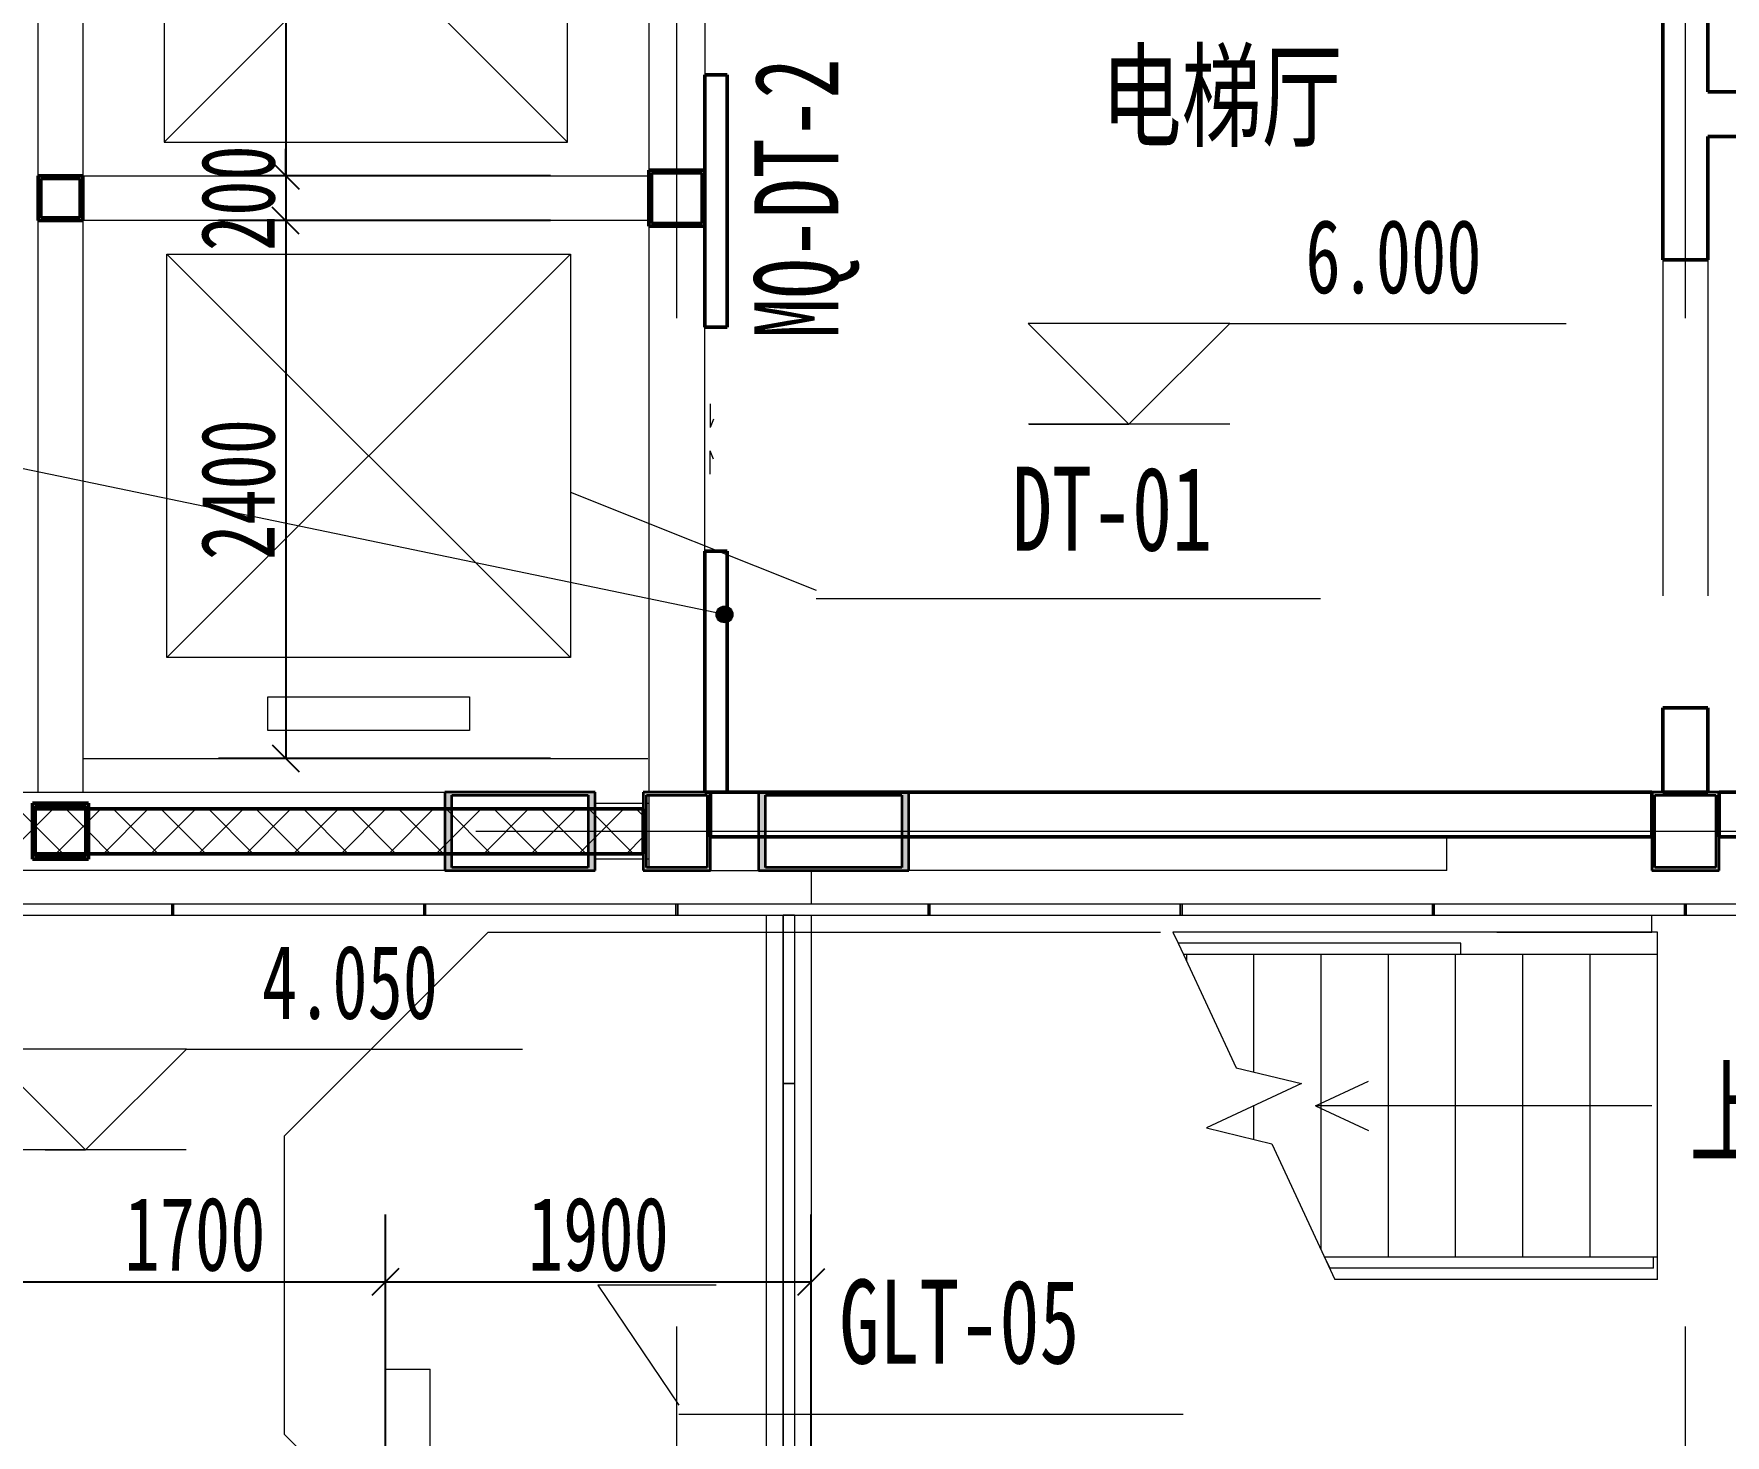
# Model space of a CAD drawing. Header units: millimetres. Extents: x 124696 to 347024, y 412631 to 564609.
# Drawn here: x 155803 to 163349, y 498657 to 504910 of the extents above; entities that cross this region are included whole.
import ezdxf

# ---------------------------------------------------------------- set-up
doc = ezdxf.new("R2010")
doc.units = ezdxf.units.MM
doc.header["$LTSCALE"] = 1500
doc.header["$MEASUREMENT"] = 0
for name, pattern in [('二层平面图$0$IMPORT-216002', [3, 2, -1]), ('二层平面图$0$划线1mm', [2, 1, -1]), ('二层平面图$0$轴网线_12_3_3_3 mm', [21, 12, -3, 3, -3])]:
    doc.linetypes.add(name, pattern=pattern)
doc.layers.add('0-建筑底图', color=7, linetype='Continuous')
for name, color, linetype, lineweight in [('二层平面图$0$0-1', 7, 'Continuous', 5), ('二层平面图$0$A-ANNO-IDEN-LEVL', 3, 'Continuous', 15), ('二层平面图$0$A-DOOR', 51, 'Continuous', 9), ('二层平面图$0$A-DOOR-2', 51, '二层平面图$0$划线1mm', 9), ('二层平面图$0$A-FLOR-EVTR', 51, 'Continuous', 9), ('二层平面图$0$A-FLOR-EVTR-IDEN', 2, 'Continuous', 15), ('二层平面图$0$A-FLOR-HRAL', 71, 'Continuous', 9), ('二层平面图$0$A-FLOR-STRS', 51, 'Continuous', 9), ('二层平面图$0$A-FLOR-STRS-IDEN-1', 2, 'Continuous', 15), ('二层平面图$0$A-FLOR-STRS-TXT', 51, 'Continuous', 9), ('二层平面图$0$A-LINE', 7, 'Continuous', 9), ('二层平面图$0$A-LINE-1', 7, '二层平面图$0$IMPORT-216002', 9), ('二层平面图$0$A-WALL-1', 10, 'Continuous', 50), ('二层平面图$0$A-WALL-CURT-PANEL-2', 7, 'Continuous', 9), ('二层平面图$0$A-WALL-CURT-PANEL-3', 140, 'Continuous', 9), ('二层平面图$0$A-WALL-CURT-STILE-2', 7, 'Continuous', 9), ('二层平面图$0$A-WALL-CURT-STILE-3', 7, 'Continuous', 9), ('二层平面图$0$ANNO-DIMS', 3, 'Continuous', 15), ('二层平面图$0$ANNO-DOTE-1', 10, '二层平面图$0$轴网线_12_3_3_3 mm', 15), ('二层平面图$0$ANNO-TEXT', 7, 'Continuous', 15), ('二层平面图$0$S-BEAM', 4, 'Continuous', 9), ('二层平面图$0$S-BEAM-1', 7, 'Continuous', 9), ('二层平面图$0$S-BEAM-2', 130, 'Continuous', 35), ('二层平面图$0$S-COLU', 7, 'Continuous', 9), ('二层平面图$0$S-COLU-1', 250, 'Continuous', 5), ('二层平面图$0$S-COLU-2', 130, 'Continuous', 35), ('二层平面图$0$S-COLU-3', 7, 'Continuous', 50), ('二层平面图$0$WALL-HATCH', 252, 'Continuous', 9), ('二层平面图$0$WALL-IDEN', 233, 'Continuous', 15)]:
    doc.layers.add(name, color=color, linetype=linetype, lineweight=lineweight)
doc.styles.add('二层平面图$0$黑体', font='simhei.ttf', dxfattribs={"width": 0.7, "height": 375})
doc.styles.add('二层平面图$0$黑体_5', font='simhei.ttf', dxfattribs={"width": 0.7, "height": 330})
doc.styles.add('二层平面图$0$黑体_B', font='', dxfattribs={"width": 0.7, "height": 375})
doc.styles.get('二层平面图$0$黑体_B').set_extended_font_data('SimHei', bold=True)
doc.dimstyles.new('二层平面图$0$直线_2_2mm_黑体_引线_文字在上_3', dxfattribs={"dimscale": 304.8, "dimtxt": 412.811453, "dimasz": 0.393701, "dimexe": 0.984252, "dimexo": 0.0625, "dimgap": 0.147638, "dimtad": 1, "dimdec": 0, "dimzin": 0, "dimdsep": 46, "dimtxsty": '二层平面图$0$黑体_5', "dimblk1": '二层平面图$0$_Oblique', "dimblk2": '二层平面图$0$_Oblique', "dimsah": 1, "dimcen": 0.09, "dimazin": 0, "dimtfac": 1, "dimtdec": 4, "dimtix": 1, "dimtmove": 0, "dimatfit": 3, "dimfxl": 3.937008, "dimfxlon": 1, "dimtvp": 1, "dimtolj": 1, "dimtzin": 0, "dimarcsym": 2})

# ---------------------------------------------------------------- blocks, each defined once
blk = doc.blocks.new('二层平面图$0$S-梁-钢-箱形1 - _-300x350x14x14-V80-104-2F')
at = {"layer": '二层平面图$0$S-BEAM-1'}
h = blk.add_hatch(color=256, dxfattribs=at)
h.paths.add_polyline_path([(14104.4, 44825), (14535.4, 44825), (14535.4, 45175), (13864.6, 45175), (13864.6, 44825)])
h.paths.add_polyline_path([(14504.1, 44839), (13895.9, 44839), (13895.9, 45161), (14504.1, 45161)])
blk.add_line((16935.4, 44825), (14535.4, 44825), dxfattribs=at)
at = {"layer": '二层平面图$0$S-BEAM-2'}
for p, q in [((14535.4, 45175), (13864.6, 45175)), ((13864.6, 45175), (13864.6, 44825)), ((13895.9, 44839), (13895.9, 45161)), ((13895.9, 45161), (14504.1, 45161)), ((14504.1, 45161), (14504.1, 44839)), ((14535.4, 44825), (14535.4, 45175)), ((14504.1, 44839), (13895.9, 44839)), ((13864.6, 44825), (14535.4, 44825))]:
    blk.add_line(p, q, dxfattribs=at)
blk = doc.blocks.new('二层平面图$0$S-梁-钢-箱形1 - _-300x350x14x14-V81-104-2F')
at = {"layer": '二层平面图$0$S-BEAM-1'}
h = blk.add_hatch(color=256, dxfattribs=at)
h.paths.add_polyline_path([(13135.4, 44825), (13135.4, 45175), (12464.6, 45175), (12464.6, 44825), (12723.8, 44825)])
h.paths.add_polyline_path([(12495.9, 44839), (12495.9, 45161), (13104.1, 45161), (13104.1, 44839), (12723.8, 44839)])
for p, q in [((8964.6, 45175), (8967.3, 45175)), ((9017.5, 45175), (12464.6, 45175)), ((12464.6, 44825), (8932.9, 44825))]:
    blk.add_line(p, q, dxfattribs=at)
at = {"layer": '二层平面图$0$S-BEAM-2'}
for p, q in [((13135.4, 45175), (12464.6, 45175)), ((12464.6, 45175), (12464.6, 44825)), ((12495.9, 44839), (12495.9, 45161)), ((12495.9, 45161), (13104.1, 45161)), ((13104.1, 45161), (13104.1, 44839)), ((13135.4, 44825), (13135.4, 45175)), ((13104.1, 44839), (12495.9, 44839)), ((12464.6, 44825), (13135.4, 44825))]:
    blk.add_line(p, q, dxfattribs=at)
blk = doc.blocks.new('二层平面图$0$S-梁-钢-箱形1 - _-250x250x12x12-V87-104-2F')
at = {"layer": '二层平面图$0$S-BEAM-1'}
for p, q in [((1885.4, 125), (2100, 125)), ((2114, 125), (2125, 125)), ((2100, -125), (1885.4, -125)), ((2125, -125), (2114, -125))]:
    blk.add_line(p, q, dxfattribs=at)
blk = doc.blocks.new('二层平面图$0$S-梁-钢-箱形1 - _-600x200x12x18-2240476-104-2F')
at = {"layer": '二层平面图$0$S-BEAM-1'}
for p, q in [((-3425, 100), (-1225, 100)), ((-1025, 100), (1575, 100)), ((1775, 100), (4325, 100)), ((1575, -100), (-1025, -100)), ((4325, -100), (1775, -100))]:
    blk.add_line(p, q, dxfattribs=at)
blk = doc.blocks.new('二层平面图$0$SHS-Structure-Center_rvt-1-104-2F')
at = {"layer": '二层平面图$0$S-COLU-1'}
h = blk.add_hatch(color=256, dxfattribs=at)
h.paths.add_polyline_path([(13650, 44825), (13650, 45175), (13350, 45175), (13350, 44825), (13414.1, 44825)])
h.paths.add_polyline_path([(13414.1, 44839), (13364, 44839), (13364, 45161), (13636, 45161), (13636, 44839)])
h = blk.add_hatch(color=256, dxfattribs=at)
h.paths.add_polyline_path([(18150, 44825), (18150, 45175), (17850, 45175), (17850, 44825)])
h.paths.add_polyline_path([(18136, 44839), (17864, 44839), (17864, 45161), (18136, 45161), (18136, 44852.4)])
at = {"layer": '二层平面图$0$S-COLU-2'}
for p, q in [((13650, 45175), (13350, 45175)), ((13350, 45175), (13350, 44825)), ((13364, 45161), (13636, 45161)), ((13364, 44839), (13364, 45161)), ((13636, 45161), (13636, 44839)), ((13650, 44825), (13650, 45175)), ((18150, 45175), (17850, 45175)), ((17850, 45175), (17850, 44825)), ((17864, 45161), (18136, 45161)), ((17864, 44839), (17864, 45161)), ((18136, 45161), (18136, 44839)), ((18150, 44825), (18150, 45175)), ((13636, 44839), (13364, 44839)), ((18136, 44839), (17864, 44839)), ((13350, 44825), (13650, 44825)), ((17850, 44825), (18150, 44825))]:
    blk.add_line(p, q, dxfattribs=at)
at = {"layer": '二层平面图$0$S-BEAM', "rotation": 270}
blk.add_blockref('二层平面图$0$S-梁-钢-箱形1 - _-600x200x12x18-2240476-104-2F', (10750, 49500), dxfattribs=at)
at = {"layer": '二层平面图$0$S-BEAM'}
for name, p in [('二层平面图$0$S-梁-钢-箱形1 - _-300x350x14x14-V81-104-2F', (0, 0)), ('二层平面图$0$S-梁-钢-箱形1 - _-300x350x14x14-V80-104-2F', (0, 0)), ('二层平面图$0$S-梁-钢-箱形1 - _-250x250x12x12-V87-104-2F', (11250, 45000))]:
    blk.add_blockref(name, p, dxfattribs=at)
blk = doc.blocks.new('二层平面图$0$矩形竖梃 - 8 x 50 mm 蜂窝铝板幕墙开缝-11875634-104-2F')
at = {"layer": '二层平面图$0$A-WALL-CURT-STILE-3'}
for p, q in [((-4, 0), (4, 0)), ((-4, -50), (-4, 0)), ((4, 0), (4, -50)), ((4, -50), (-4, -50))]:
    blk.add_line(p, q, dxfattribs=at)
blk = doc.blocks.new('二层平面图$0$矩形竖梃 - 8 x 50 mm 蜂窝铝板幕墙开缝-2957754-104-2F')
at = {"layer": '二层平面图$0$A-WALL-CURT-STILE-3'}
for p, q in [((-4, 0), (4, 0)), ((-4, -50), (-4, 0)), ((4, 0), (4, -50)), ((4, -50), (-4, -50))]:
    blk.add_line(p, q, dxfattribs=at)
blk = doc.blocks.new('二层平面图$0$系统嵌板 - 白色蜂窝铝板-4596899-104-2F')
at = {"layer": '二层平面图$0$A-WALL-CURT-PANEL-3'}
for p, q in [((558.5, 50), (-558.5, 50)), ((-558.5, 50), (-558.5, 0)), ((-558.5, 0), (558.5, 0)), ((558.5, 0), (558.5, 50))]:
    blk.add_line(p, q, dxfattribs=at)
blk = doc.blocks.new('二层平面图$0$系统嵌板 - 白色蜂窝铝板-11875635-104-2F')
at = {"layer": '二层平面图$0$A-WALL-CURT-PANEL-3'}
for p, q in [((558.5, 50), (-558.5, 50)), ((-558.5, 50), (-558.5, 0)), ((-558.5, 0), (558.5, 0)), ((558.5, 0), (558.5, 50))]:
    blk.add_line(p, q, dxfattribs=at)
blk = doc.blocks.new('二层平面图$0$系统嵌板 - 白色蜂窝铝板-11875636-104-2F')
at = {"layer": '二层平面图$0$A-WALL-CURT-PANEL-3'}
for p, q in [((558.5, 50), (-558.5, 50)), ((-558.5, 50), (-558.5, 0)), ((-558.5, 0), (558.5, 0)), ((558.5, 0), (558.5, 50))]:
    blk.add_line(p, q, dxfattribs=at)
blk = doc.blocks.new('二层平面图$0$A-电梯门_双开_玻璃门_ - DTM1022-4102970-104-2F')
at = {"layer": '二层平面图$0$A-DOOR'}
for p, q in [((-500, -50), (500, -50)), ((-157.1, -26.2), (-52.3, -26.2)), ((-89.3, -10.9), (-52.3, -26.2)), ((89.3, -10.9), (52.3, -26.2)), ((157.1, -26.2), (52.3, -26.2))]:
    blk.add_line(p, q, dxfattribs=at)
blk = doc.blocks.new('二层平面图$0$A-电梯门_双开_玻璃门_ - DTM1022-4102972-104-2F')
at = {"layer": '二层平面图$0$A-DOOR'}
for p, q in [((-500, 50), (500, 50)), ((-157.1, 26.2), (-52.3, 26.2)), ((-89.3, 10.9), (-52.3, 26.2)), ((89.3, 10.9), (52.3, 26.2)), ((157.1, 26.2), (52.3, 26.2))]:
    blk.add_line(p, q, dxfattribs=at)
blk = doc.blocks.new('二层平面图$0$顶部扶栏类型 - 顶部扶栏_内部_-3130675-104-2F')
at = {"layer": '二层平面图$0$A-FLOR-HRAL'}
for p, q in [((15736.9, 44500), (15760.2, 44450)), ((16998.4, 44500), (15736.9, 44500)), ((16998.4, 44450), (15760.2, 44450)), ((16998.4, 44450), (16998.4, 44500))]:
    blk.add_line(p, q, dxfattribs=at)
blk = doc.blocks.new('二层平面图$0$顶部扶栏类型 - 顶部扶栏_内部_-4657896-104-2F')
at = {"layer": '二层平面图$0$A-FLOR-HRAL'}
for p, q in [((13975, 43875), (14025, 43875)), ((13975, 38700), (13975, 43875)), ((14025, 43875), (14025, 38700)), ((14025, 38700), (13975, 38700))]:
    blk.add_line(p, q, dxfattribs=at)
blk = doc.blocks.new('二层平面图$0$顶部扶栏类型 - 顶部扶栏_内部_-V143-104-2F')
at = {"layer": '二层平面图$0$A-FLOR-HRAL'}
for p, q in [((14025, 43875), (13975, 43875)), ((13975, 43875), (13975, 38700)), ((14025, 43875), (14025, 38700)), ((14025, 38700), (13975, 38700))]:
    blk.add_line(p, q, dxfattribs=at)
blk = doc.blocks.new('二层平面图$0$矩形竖梃 - 室内铝板封边盖板_200-4335409-104-2F')
at = {"layer": '二层平面图$0$A-WALL-CURT-STILE-2'}
for p, q in [((6400, 39375), (6400, 40500)), ((6600, 40500), (6600, 39375))]:
    blk.add_line(p, q, dxfattribs=at)
blk = doc.blocks.new('二层平面图$0$矩形竖梃 - 室内铝板封边盖板_200-11875531-104-2F')
at = {"layer": '二层平面图$0$A-WALL-CURT-STILE-2'}
for p, q in [((13900, 43875), (13900, 44625)), ((14100, 44625), (14100, 43875))]:
    blk.add_line(p, q, dxfattribs=at)
blk = doc.blocks.new('二层平面图$0$顶部扶栏类型 - 顶部扶栏_内部_-6912151-104-2F')
at = {"layer": '二层平面图$0$A-FLOR-HRAL'}
for p, q in [((16389.8, 43100), (16413.1, 43050)), ((17858.4, 43100), (16389.8, 43100)), ((17858.4, 43050), (17858.4, 43100)), ((17858.4, 43050), (16413.1, 43050))]:
    blk.add_line(p, q, dxfattribs=at)
blk = doc.blocks.new('二层平面图$0$S-梁-钢-箱形 - _-200x200x12x12 2-11891959-104-2F')
at = {"layer": '二层平面图$0$A-LINE'}
for p, q in [((-1250, 100), (1275, 100)), ((1275, -100), (-1250, -100))]:
    blk.add_line(p, q, dxfattribs=at)
blk = doc.blocks.new('二层平面图$0$A-电梯-侧配重 - 观光电梯 2-12985823-104-2F')
at = {"layer": '二层平面图$0$A-FLOR-EVTR'}
for p, q in [((-1075, -600), (725, 1200)), ((-1075, 1200), (725, -600)), ((-1075, -600), (-1075, 1200)), ((-1075, 1200), (725, 1200)), ((725, 1200), (725, -600)), ((900, -150), (900, 750)), ((900, 750), (1050, 750)), ((1050, 750), (1050, -150)), ((1050, -150), (900, -150)), ((725, -600), (-1075, -600))]:
    blk.add_line(p, q, dxfattribs=at)
blk = doc.blocks.new('二层平面图$0$A-电梯-侧配重 - 观光电梯-12357565-104-2F')
at = {"layer": '二层平面图$0$A-FLOR-EVTR'}
for p, q in [((-1150, 600), (650, -1200)), ((-1150, -1200), (650, 600)), ((650, 600), (-1150, 600)), ((-1150, 600), (-1150, -1200)), ((650, -1200), (650, 600)), ((1050, 150), (900, 150)), ((900, 150), (900, -750)), ((1050, -750), (1050, 150)), ((900, -750), (1050, -750)), ((-1150, -1200), (650, -1200))]:
    blk.add_line(p, q, dxfattribs=at)
blk = doc.blocks.new('二层平面图$0$S-柱-钢-矩形管 - _-200x200x12x12-8920444-104-2F')
at = {"layer": '二层平面图$0$S-COLU-3'}
for p, q in [((100, 100), (-100, 100)), ((-100, 100), (-100, -100)), ((-88, -88), (-88, 88)), ((-88, 88), (88, 88)), ((88, 88), (88, -88)), ((100, -100), (100, 100)), ((-100, -100), (100, -100)), ((88, -88), (-88, -88))]:
    blk.add_line(p, q, dxfattribs=at)
blk = doc.blocks.new('二层平面图$0$S-柱-钢-矩形管 - _-250x250x12x12-11891901-104-2F')
at = {"layer": '二层平面图$0$S-COLU-3'}
for p, q in [((125, 125), (-125, 125)), ((-125, 125), (-125, -125)), ((-113, -113), (-113, 113)), ((-113, 113), (113, 113)), ((113, 113), (113, -113)), ((125, -125), (125, 125)), ((-125, -125), (125, -125)), ((113, -113), (-113, -113))]:
    blk.add_line(p, q, dxfattribs=at)
blk = doc.blocks.new('二层平面图$0$A-门洞_虚线_划线_ - DK2023-12692643-104-2F')
at = {"layer": '二层平面图$0$A-DOOR-2'}
for p, q in [((-1000, 100), (1000, 100)), ((-1000, -100), (1000, -100))]:
    blk.add_line(p, q, dxfattribs=at)
blk = doc.blocks.new('二层平面图$0$顶部扶栏类型 - 顶部扶栏_内部_-12153287-104-2F')
at = {"layer": '二层平面图$0$A-FLOR-HRAL'}
for p, q in [((13975, 44625), (14025, 44625)), ((13975, 43875), (13975, 44625)), ((14025, 44625), (14025, 43875)), ((14025, 43875), (13975, 43875))]:
    blk.add_line(p, q, dxfattribs=at)
blk = doc.blocks.new('二层平面图$0$顶部扶栏类型 - 顶部扶栏_内部_-V672-104-2F')
at = {"layer": '二层平面图$0$A-FLOR-HRAL'}
for p, q in [((14025, 44625), (13975, 44625)), ((13975, 44625), (13975, 43875)), ((14025, 44625), (14025, 43875)), ((14025, 43875), (13975, 43875))]:
    blk.add_line(p, q, dxfattribs=at)
blk = doc.blocks.new('二层平面图$0$矩形竖梃 - 室内铝板封边盖板_楼梯-12169098-104-2F')
at = {"layer": '二层平面图$0$A-WALL-CURT-STILE-2'}
for p, q in [((12200, 42600), (12400, 42600)), ((12200, 42600), (12200, 42200)), ((12400, 42200), (12400, 42600))]:
    blk.add_line(p, q, dxfattribs=at)
blk = doc.blocks.new('二层平面图$0$标记_楼梯_楼梯编号 - 标记_楼梯_楼梯编号-5308739-104-2F')
at = {"layer": '二层平面图$0$A-FLOR-STRS-IDEN-1'}
blk.add_line((-7.493, 0), (7.507, 0), dxfattribs=at)
blk = doc.blocks.new('二层平面图$0$_Oblique')
at = {"color": 0, "linetype": 'ByBlock', "lineweight": -2}
blk.add_line((-0.5, -0.5), (0.5, 0.5), dxfattribs=at)
blk = doc.blocks.new('*D2645')
at = {"layer": '二层平面图$0$ANNO-DIMS', "color": 0, "lineweight": -2, "transparency": 16777216}
for p, q in [((10500, 41808.6), (10500, 43289.5)), ((12200, 41808.6), (12200, 43289.5)), ((10500, 42989.5), (12200, 42989.5))]:
    blk.add_line(p, q, dxfattribs=at)
at = {"layer": '二层平面图$0$ANNO-DIMS', "color": 0, "lineweight": -2, "transparency": 16777216, "xscale": 120, "yscale": 120, "zscale": 120, "rotation": 180}
blk.add_blockref('二层平面图$0$_Oblique', (10500, 42989.5), dxfattribs=at)
at = {"layer": '二层平面图$0$ANNO-DIMS', "color": 0, "lineweight": -2, "transparency": 16777216, "xscale": 120, "yscale": 120, "zscale": 120}
blk.add_blockref('二层平面图$0$_Oblique', (12200, 42989.5), dxfattribs=at)
at = {"layer": '二层平面图$0$ANNO-DIMS', "color": 0, "transparency": 16777216, "insert": (11350, 43201.4), "char_height": 330, "width": 806.422, "attachment_point": 5, "style": '二层平面图$0$黑体_5'}
blk.add_mtext('\\A1;1700', dxfattribs=at)
blk = doc.blocks.new('*D2646')
at = {"layer": '二层平面图$0$ANNO-DIMS', "color": 0, "lineweight": -2, "transparency": 16777216}
for p, q in [((12200, 41808.6), (12200, 43289.5)), ((14100, 41808.6), (14100, 43289.5)), ((12200, 42989.5), (14100, 42989.5))]:
    blk.add_line(p, q, dxfattribs=at)
at = {"layer": '二层平面图$0$ANNO-DIMS', "color": 0, "lineweight": -2, "transparency": 16777216, "xscale": 120, "yscale": 120, "zscale": 120, "rotation": 180}
blk.add_blockref('二层平面图$0$_Oblique', (12200, 42989.5), dxfattribs=at)
at = {"layer": '二层平面图$0$ANNO-DIMS', "color": 0, "lineweight": -2, "transparency": 16777216, "xscale": 120, "yscale": 120, "zscale": 120}
blk.add_blockref('二层平面图$0$_Oblique', (14100, 42989.5), dxfattribs=at)
at = {"layer": '二层平面图$0$ANNO-DIMS', "color": 0, "transparency": 16777216, "insert": (13150, 43201.4), "char_height": 330, "width": 806.422, "attachment_point": 5, "style": '二层平面图$0$黑体_5'}
blk.add_mtext('\\A1;1900', dxfattribs=at)
blk = doc.blocks.new('*D2591')
at = {"layer": '二层平面图$0$ANNO-DIMS', "color": 0, "lineweight": -2, "transparency": 16777216}
for p, q in [((12935.8, 50525), (11454.9, 50525)), ((11754.9, 50525), (11754.9, 47925)), ((12935.8, 47925), (11454.9, 47925))]:
    blk.add_line(p, q, dxfattribs=at)
at = {"layer": '二层平面图$0$ANNO-DIMS', "color": 0, "lineweight": -2, "transparency": 16777216, "xscale": 120, "yscale": 120, "zscale": 120}
for p, rotation in [((11754.9, 50525), 90), ((11754.9, 47925), 270)]:
    blk.add_blockref('二层平面图$0$_Oblique', p, dxfattribs=dict(at, rotation=rotation))
at = {"layer": '二层平面图$0$ANNO-DIMS', "color": 0, "transparency": 16777216, "insert": (11543, 49225), "char_height": 330, "width": 806.422, "attachment_point": 5, "rotation": 90, "style": '二层平面图$0$黑体_5'}
blk.add_mtext('\\A1;2600', dxfattribs=at)
blk = doc.blocks.new('*D2592')
at = {"layer": '二层平面图$0$ANNO-DIMS', "color": 0, "lineweight": -2, "transparency": 16777216}
for p, q in [((11754.9, 47925), (11754.9, 48045)), ((12935.8, 47925), (11454.9, 47925)), ((11754.9, 47925), (11754.9, 47725)), ((12935.8, 47725), (11454.9, 47725)), ((11754.9, 47725), (11754.9, 47605))]:
    blk.add_line(p, q, dxfattribs=at)
at = {"layer": '二层平面图$0$ANNO-DIMS', "color": 0, "lineweight": -2, "transparency": 16777216, "xscale": 120, "yscale": 120, "zscale": 120}
for p, rotation in [((11754.9, 47925), 270), ((11754.9, 47725), 90)]:
    blk.add_blockref('二层平面图$0$_Oblique', p, dxfattribs=dict(at, rotation=rotation))
at = {"layer": '二层平面图$0$ANNO-DIMS', "color": 0, "transparency": 16777216, "insert": (11543, 47825), "char_height": 330, "width": 604.817, "attachment_point": 5, "rotation": 90, "style": '二层平面图$0$黑体_5'}
blk.add_mtext('\\A1;200', dxfattribs=at)
blk = doc.blocks.new('*D2661')
at = {"layer": '二层平面图$0$ANNO-DIMS', "color": 0, "lineweight": -2, "transparency": 16777216}
for p, q in [((12935.8, 47725), (11454.9, 47725)), ((11754.9, 47725), (11754.9, 45325)), ((12935.8, 45325), (11454.9, 45325))]:
    blk.add_line(p, q, dxfattribs=at)
at = {"layer": '二层平面图$0$ANNO-DIMS', "color": 0, "lineweight": -2, "transparency": 16777216, "xscale": 120, "yscale": 120, "zscale": 120}
for p, rotation in [((11754.9, 47725), 90), ((11754.9, 45325), 270)]:
    blk.add_blockref('二层平面图$0$_Oblique', p, dxfattribs=dict(at, rotation=rotation))
at = {"layer": '二层平面图$0$ANNO-DIMS', "color": 0, "transparency": 16777216, "insert": (11543, 46525), "char_height": 330, "width": 806.422, "attachment_point": 5, "rotation": 90, "style": '二层平面图$0$黑体_5'}
blk.add_mtext('\\A1;2400', dxfattribs=at)
blk = doc.blocks.new('二层平面图$0$标记_专用设备_电梯编号 - 封闭式-5781279-104-2F')
at = {"layer": '二层平面图$0$A-FLOR-EVTR-IDEN'}
blk.add_line((-8.468, -3.014), (6.532, -3.014), dxfattribs=at)
blk = doc.blocks.new('二层平面图$0$高程点 - 高程点符号-322107-104-2F')
at = {"layer": '二层平面图$0$A-ANNO-IDEN-LEVL'}
for p, q in [((-3, 3), (-13, 3)), ((-3, 3), (3, 3)), ((0, 0), (-3, 3)), ((0, 0), (3, 3)), ((-2.999, 0), (2.991, 0))]:
    blk.add_line(p, q, dxfattribs=at)
blk = doc.blocks.new('二层平面图')
at = {"layer": '二层平面图$0$ANNO-TEXT'}
h = blk.add_hatch(color=8, dxfattribs=at)
edge = h.paths.add_edge_path()
edge.add_arc((13712.5, 45967.5), 37.5, 0, 360)
at = {"layer": '二层平面图$0$WALL-HATCH'}
h = blk.add_hatch(dxfattribs=at)
h.set_pattern_fill('FP_1', color=8, style=0, pattern_type=2)
h.set_pattern_definition([(45, (0, 0), (-106.066, 106.066), []), (135, (0, 0), (-106.066, -106.066), [])])
h.paths.add_polyline_path([(12723.8, 44900), (13350, 44900), (13350, 45100), (10875, 45100), (10875, 44900), (11343.2, 44900)])
h.paths.add_polyline_path([(9125, 44900), (10625, 44900), (10625, 45100), (9125, 45100)])
h.paths.add_polyline_path([(10637, 44900), (10863, 44900), (10863, 45100), (10637, 45100)])
at = {"layer": '二层平面图$0$A-ANNO-IDEN-LEVL', "color": 8}
for p, q in [((15072.5, 46816.4), (15239.4, 46816.4)), ((15239.4, 46816.4), (15517.4, 46816.4)), ((10681.8, 43578.3), (10819.2, 43578.3)), ((10819.2, 43578.3), (10861.5, 43578.3))]:
    blk.add_line(p, q, dxfattribs=at)
at = {"layer": '二层平面图$0$A-FLOR-EVTR-IDEN', "color": 8}
blk.add_line((13025, 46512.5), (14122.2, 46075.2), dxfattribs=at)
at = {"layer": '二层平面图$0$A-FLOR-STRS', "color": 8}
for p, q in [((17875, 44550), (15713.6, 44550)), ((17875, 44450), (17875, 44550)), ((15775, 44418.4), (15775, 44450)), ((16075, 43925.7), (16075, 44450)), ((16375, 43131.6), (16375, 44450)), ((16675, 43100), (16675, 44450)), ((16975, 43100), (16975, 44450)), ((17275, 44450), (16998.4, 44450)), ((17575, 44450), (17275, 44450)), ((17275, 43100), (17275, 44450)), ((17875, 44450), (17575, 44450)), ((17575, 43100), (17575, 44450)), ((17875, 43100), (17875, 44450)), ((16075, 43624.3), (16075, 43775)), ((17875, 43100), (17858.4, 43100)), ((17875, 43000), (17875, 43100)), ((17875, 43000), (16436.4, 43000))]:
    blk.add_line(p, q, dxfattribs=at)
at = {"layer": '二层平面图$0$A-FLOR-STRS-IDEN-1', "color": 8}
for p, q in [((13147.7, 42974.9), (13509.1, 42439.7)), ((13675, 42974.9), (13147.7, 42974.9))]:
    blk.add_line(p, q, dxfattribs=at)
at = {"layer": '二层平面图$0$A-FLOR-STRS-TXT', "color": 8}
for p, q in [((15713.6, 44550), (15736.9, 44500)), ((15760.2, 44450), (15995.8, 43944.9)), ((15995.8, 43944.9), (16287.4, 43874.1)), ((16287.4, 43874.1), (15862.6, 43675.9)), ((15862.6, 43675.9), (16154.2, 43605.1)), ((16154.2, 43605.1), (16436.4, 43000))]:
    blk.add_line(p, q, dxfattribs=at)
at = {"layer": '二层平面图$0$A-LINE', "color": 8}
for p, q in [((13375, 50550), (13375, 47950)), ((13375, 47700), (13375, 45175)), ((13375, 45161), (13375, 44839)), ((16935, 44825), (16935, 44975)), ((13650, 44825), (13864.6, 44825)), ((14100, 44825), (14100, 44675)), ((14100, 44625), (14100, 38700)), ((16350, 43775), (16585.6, 43884.9)), ((17850, 43775), (16350, 43775)), ((16350, 43775), (16585.6, 43665.1))]:
    blk.add_line(p, q, dxfattribs=at)
at = {"layer": '二层平面图$0$A-LINE-1', "color": 8}
for p, q in [((10850, 45325), (13370, 45325)), ((17850, 44550), (17850, 44625)), ((12658.6, 44550), (11748.2, 43639.7)), ((12658.6, 44550), (17850, 44550)), ((11748.2, 43639.7), (11748.2, 42310.3)), ((12658.6, 41400), (11748.2, 42310.3))]:
    blk.add_line(p, q, dxfattribs=at)
at = {"layer": '二层平面图$0$A-WALL-1', "color": 8}
for p, q in [((18100, 48300), (18100, 53825)), ((17900, 50525), (17900, 47550)), ((13625, 48375), (13625, 47250)), ((13725, 48375), (13625, 48375)), ((13725, 47250), (13725, 48375)), ((21700, 48300), (18100, 48300)), ((18100, 47550), (18100, 48100)), ((18100, 48100), (21700, 48100)), ((17900, 47550), (18100, 47550)), ((13625, 47250), (13725, 47250)), ((13625, 46250), (13625, 45175)), ((13725, 46250), (13625, 46250)), ((13725, 45175), (13725, 46250)), ((17900, 45550), (17900, 45175)), ((18100, 45550), (17900, 45550)), ((18100, 45175), (18100, 45550)), ((17850, 45175), (13625, 45175)), ((13650, 45175), (13650, 44975)), ((17850, 44975), (17850, 45175)), ((17900, 45175), (18100, 45175)), ((27120, 45175), (18150, 45175)), ((18150, 45175), (18150, 44975)), ((10863, 45100), (10637, 45100)), ((13350, 45100), (10875, 45100)), ((13350, 44900), (13350, 45100)), ((13650, 44975), (17850, 44975)), ((18150, 44975), (25942.2, 44975)), ((10637, 44900), (10863, 44900)), ((10875, 44900), (13350, 44900))]:
    blk.add_line(p, q, dxfattribs=at)
at = {"layer": '二层平面图$0$ANNO-DOTE-1', "color": 8}
for p, q in [((13500, -6710.3), (13500, 106757.2)), ((18000, -6710.3), (18000, 106757.2)), ((-18896.2, 45000), (161528.2, 45000))]:
    blk.add_line(p, q, dxfattribs=at)
at = {"layer": '二层平面图$0$ANNO-TEXT', "color": 8}
blk.add_line((13712.5, 45967.5), (8296.1, 47093.1), dxfattribs=at)
blk.add_circle((13712.5, 45967.5), 37.5, dxfattribs=at)
at = {"layer": '二层平面图$0$S-COLU-3', "color": 8}
for p, q in [((13625, 47950), (13375, 47950)), ((13375, 47950), (13375, 47700)), ((13387, 47938), (13613, 47938)), ((13387, 47712), (13387, 47938)), ((13613, 47938), (13613, 47712)), ((13625, 47700), (13625, 47950)), ((13375, 47700), (13625, 47700)), ((13613, 47712), (13387, 47712))]:
    blk.add_line(p, q, dxfattribs=at)
at = {"layer": '二层平面图$0$0-1', "color": 8}
blk.add_blockref('二层平面图$0$SHS-Structure-Center_rvt-1-104-2F', (0, 0), dxfattribs=at)
at = {"layer": '二层平面图$0$A-ANNO-IDEN-LEVL', "color": 8, "extrusion": (0, 0, -1), "xscale": 149.9999999999999, "yscale": 149.9999999999999, "zscale": 149.9999999999999}
for p in [(-15517.4, 46816.4), (-10861.5, 43578.3)]:
    blk.add_blockref('二层平面图$0$高程点 - 高程点符号-322107-104-2F', p, dxfattribs=at)
at = {"layer": '二层平面图$0$A-DOOR', "color": 8}
for name, p, rotation in [('二层平面图$0$A-电梯门_双开_玻璃门_ - DTM1022-4102970-104-2F', (13675, 48875), 269.9999999999999), ('二层平面图$0$A-门洞_虚线_划线_ - DK2023-12692643-104-2F', (18000, 46550), 269.9999999999999), ('二层平面图$0$A-电梯门_双开_玻璃门_ - DTM1022-4102972-104-2F', (13675, 46750), 89.99999999999991)]:
    blk.add_blockref(name, p, dxfattribs=dict(at, rotation=rotation))
at = {"layer": '二层平面图$0$A-FLOR-EVTR', "color": 8}
for name, p, rotation in [('二层平面图$0$A-电梯-侧配重 - 观光电梯-12357565-104-2F', (11812.5, 49225), 89.99999999999994), ('二层平面图$0$A-电梯-侧配重 - 观光电梯 2-12985823-104-2F', (11825, 46500), 269.9999999999997)]:
    blk.add_blockref(name, p, dxfattribs=dict(at, rotation=rotation))
at = {"layer": '二层平面图$0$A-FLOR-EVTR-IDEN', "color": 8, "xscale": 149.9999999999999, "yscale": 149.9999999999999, "zscale": 149.9999999999999}
blk.add_blockref('二层平面图$0$标记_专用设备_电梯编号 - 封闭式-5781279-104-2F', (15392.5, 46490.4), dxfattribs=at)
at = {"layer": '二层平面图$0$A-FLOR-HRAL', "color": 8}
for name in ['二层平面图$0$顶部扶栏类型 - 顶部扶栏_内部_-12153287-104-2F', '二层平面图$0$顶部扶栏类型 - 顶部扶栏_内部_-V672-104-2F', '二层平面图$0$顶部扶栏类型 - 顶部扶栏_内部_-3130675-104-2F', '二层平面图$0$顶部扶栏类型 - 顶部扶栏_内部_-4657896-104-2F', '二层平面图$0$顶部扶栏类型 - 顶部扶栏_内部_-V143-104-2F', '二层平面图$0$顶部扶栏类型 - 顶部扶栏_内部_-6912151-104-2F']:
    blk.add_blockref(name, (0, 0), dxfattribs=at)
at = {"layer": '二层平面图$0$A-FLOR-STRS-IDEN-1', "color": 8, "xscale": 149.9999999999999, "yscale": 149.9999999999999, "zscale": 149.9999999999999}
blk.add_blockref('二层平面图$0$标记_楼梯_楼梯编号 - 标记_楼梯_楼梯编号-5308739-104-2F', (14633, 42399.3), dxfattribs=at)
at = {"layer": '二层平面图$0$A-WALL-CURT-PANEL-2', "color": 8}
for name, p in [('二层平面图$0$系统嵌板 - 白色蜂窝铝板-4596899-104-2F', (10687.5, 44625)), ('二层平面图$0$系统嵌板 - 白色蜂窝铝板-4596899-104-2F', (11812.5, 44625)), ('二层平面图$0$系统嵌板 - 白色蜂窝铝板-4596899-104-2F', (12937.5, 44625)), ('二层平面图$0$系统嵌板 - 白色蜂窝铝板-11875635-104-2F', (14062.5, 44625)), ('二层平面图$0$系统嵌板 - 白色蜂窝铝板-11875636-104-2F', (15187.5, 44625)), ('二层平面图$0$系统嵌板 - 白色蜂窝铝板-11875636-104-2F', (16312.5, 44625)), ('二层平面图$0$系统嵌板 - 白色蜂窝铝板-11875636-104-2F', (17437.5, 44625)), ('二层平面图$0$系统嵌板 - 白色蜂窝铝板-11875636-104-2F', (18562.5, 44625))]:
    blk.add_blockref(name, p, dxfattribs=at)
at = {"layer": '二层平面图$0$A-WALL-CURT-STILE-2', "color": 8, "extrusion": (0, 0, -1), "rotation": 180}
for name, p in [('二层平面图$0$矩形竖梃 - 8 x 50 mm 蜂窝铝板幕墙开缝-2957754-104-2F', (-11250, 44625)), ('二层平面图$0$矩形竖梃 - 8 x 50 mm 蜂窝铝板幕墙开缝-2957754-104-2F', (-12375, 44625)), ('二层平面图$0$矩形竖梃 - 8 x 50 mm 蜂窝铝板幕墙开缝-2957754-104-2F', (-13500, 44625)), ('二层平面图$0$矩形竖梃 - 8 x 50 mm 蜂窝铝板幕墙开缝-11875634-104-2F', (-14625, 44625)), ('二层平面图$0$矩形竖梃 - 8 x 50 mm 蜂窝铝板幕墙开缝-11875634-104-2F', (-15750, 44625)), ('二层平面图$0$矩形竖梃 - 8 x 50 mm 蜂窝铝板幕墙开缝-11875634-104-2F', (-16875, 44625)), ('二层平面图$0$矩形竖梃 - 8 x 50 mm 蜂窝铝板幕墙开缝-11875634-104-2F', (-18000, 44625))]:
    blk.add_blockref(name, p, dxfattribs=at)
at = {"layer": '二层平面图$0$A-WALL-CURT-STILE-2', "color": 8}
for name, p in [('二层平面图$0$矩形竖梃 - 室内铝板封边盖板_200-11875531-104-2F', (0, 0)), ('二层平面图$0$矩形竖梃 - 室内铝板封边盖板_200-4335409-104-2F', (7500, 3375)), ('二层平面图$0$矩形竖梃 - 室内铝板封边盖板_200-4335409-104-2F', (7500, 2250)), ('二层平面图$0$矩形竖梃 - 室内铝板封边盖板_楼梯-12169098-104-2F', (0, 0))]:
    blk.add_blockref(name, p, dxfattribs=at)
at = {"layer": '二层平面图$0$S-BEAM', "color": 8, "rotation": 180}
blk.add_blockref('二层平面图$0$S-梁-钢-箱形 - _-200x200x12x12 2-11891959-104-2F', (12125, 47825), dxfattribs=at)
at = {"layer": '二层平面图$0$S-COLU', "color": 8}
for name, p in [('二层平面图$0$S-柱-钢-矩形管 - _-200x200x12x12-8920444-104-2F', (10750, 47825)), ('二层平面图$0$S-柱-钢-矩形管 - _-250x250x12x12-11891901-104-2F', (10750, 45000))]:
    blk.add_blockref(name, p, dxfattribs=at)
at = {"layer": '二层平面图$0$A-ANNO-IDEN-LEVL', "color": 8, "char_height": 330, "width": 990.683, "attachment_point": 1, "line_spacing_factor": 0.872751, "style": '二层平面图$0$黑体_5'}
for s, insert in [('6.000', (16304.6, 47730.8)), ('4.050', (11648.7, 44492.7))]:
    blk.add_mtext(s, dxfattribs=dict(at, insert=insert))
at = {"layer": '二层平面图$0$A-FLOR-EVTR-IDEN', "color": 8, "insert": (14995.5, 46626.8), "char_height": 375, "width": 1178.481, "attachment_point": 1, "style": '二层平面图$0$黑体'}
blk.add_mtext('DT-01', dxfattribs=at)
at = {"layer": '二层平面图$0$A-FLOR-STRS-IDEN-1', "color": 8, "insert": (14225, 42999.7), "char_height": 375, "width": 1414.177, "attachment_point": 1, "style": '二层平面图$0$黑体'}
blk.add_mtext('GLT-05', dxfattribs=at)
at = {"layer": '二层平面图$0$ANNO-TEXT', "color": 8, "char_height": 375, "attachment_point": 1, "style": '二层平面图$0$黑体_B'}
for s, insert, width in [('电梯厅', (15393.9, 48468.6), 1439.43), ('\\f黑体|b1|i0|c134|p49|;\\W.7;上', (18016.8, 43932.3), 479.81)]:
    blk.add_mtext(s, dxfattribs=dict(at, insert=insert, width=width))
at = {"layer": '二层平面图$0$WALL-IDEN', "color": 8, "insert": (13845.6, 47198.9), "char_height": 375, "width": 1649.873, "attachment_point": 1, "rotation": 90, "style": '二层平面图$0$黑体'}
blk.add_mtext('MQ-DT-2', dxfattribs=at)
at = {"layer": '二层平面图$0$ANNO-DIMS', "color": 8}
for base, p1, p2, override, picture, middle in [((11754.9, 47925), (12954.9, 50525), (12954.9, 47925), {"dimpost": '<>', "dimfxl": 2600}, '*D2591', (11543, 49225)), ((11754.9, 47725), (12954.9, 47925), (12954.9, 47725), {"dimpost": '<>', "dimfxl": 200}, '*D2592', (11543, 47825)), ((11754.9, 45325), (12954.9, 47725), (12954.9, 45325), {"dimpost": '<>', "dimfxl": 2400}, '*D2661', (11543, 46525))]:
    dim = blk.add_linear_dim(base=base, p1=p1, p2=p2, angle=90, dimstyle='二层平面图$0$直线_2_2mm_黑体_引线_文字在上_3', override=override, dxfattribs=at)
    dim.commit()
    dim.dimension.update_dxf_attribs({"geometry": picture, "text_midpoint": middle})
for base, p1, p2, override, picture, middle in [((12200, 42989.5), (10500, 41789.5), (12200, 41789.5), {"dimpost": '<>', "dimfxl": 1700}, '*D2645', (11350, 43201.4)), ((14100, 42989.5), (12200, 41789.5), (14100, 41789.5), {"dimpost": '<>', "dimfxl": 1900}, '*D2646', (13150, 43201.4))]:
    dim = blk.add_linear_dim(base=base, p1=p1, p2=p2, dimstyle='二层平面图$0$直线_2_2mm_黑体_引线_文字在上_3', override=override, dxfattribs=at)
    dim.commit()
    dim.dimension.update_dxf_attribs({"geometry": picture, "text_midpoint": middle})

msp = doc.modelspace()

# ---------------------------------------------------------------- block references
at = {"layer": '0-建筑底图'}
msp.add_blockref('二层平面图', (145171.7, 456352), dxfattribs=at)

doc.saveas('drawing.dxf')
